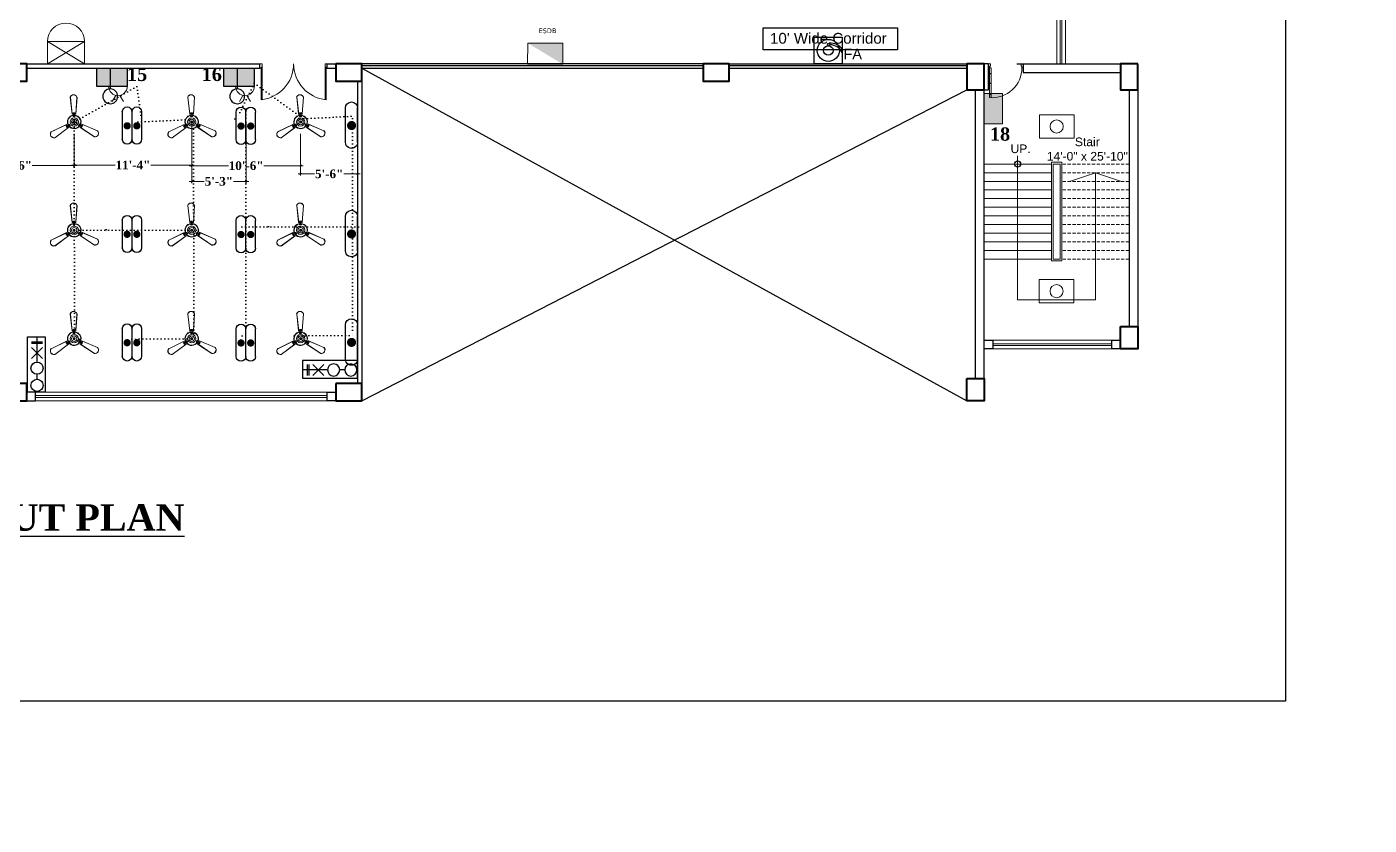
# Model space of a CAD drawing. Header units: inches. Extents: x -12 to 20935469, y -1604 to 24729220.
# Drawn here: x 20824782 to 20826335, y 24642678 to 24643602 of the extents above; entities that cross this region are included whole.
import ezdxf

# ---------------------------------------------------------------- set-up
doc = ezdxf.new("R2010")
doc.units = ezdxf.units.IN
doc.header["$LTSCALE"] = 0.03
doc.header["$MEASUREMENT"] = 0
doc.header["$PDMODE"] = 32
doc.header["$PDSIZE"] = 15
for name, pattern in [('ACAD_ISO02W100', [15, 12, -3]), ('DASHED2', [0.375, 0.25, -0.125]), ('DOT', [0.25, 0, -0.25])]:
    doc.linetypes.add(name, pattern=pattern)
for name, color, linetype, lineweight in [('0-elect.fixture-3 fan', 200, 'Continuous', 20), ('2', 7, 'Continuous', 9), ('CL BOX', 90, 'ACAD_ISO02W100', 0), ('column', 1, 'Continuous', 40), ('Dimiention', 75, 'Continuous', 18), ('Door', 7, 'Continuous', 18), ('DOUBLE LIGHT', 210, 'Continuous', 0), ('E-CF', 4, 'Continuous', 30), ('Gas', 21, 'Continuous', 5), ('line', 7, 'Continuous', 9), ('Main Wall', 7, 'Continuous', 30), ('RAIL', 23, 'Continuous', 13), ('STAIR', 46, 'Continuous', 15), ('TU TEXT', 251, 'Continuous', 13), ('wind.', 150, 'Continuous', 20)]:
    doc.layers.add(name, color=color, linetype=linetype, lineweight=lineweight)
for name, color, linetype in [('ac 3p', 112, 'Continuous'), ('DIM TEXT 2025', 7, 'Continuous'), ('fire alarm', 10, 'Continuous'), ('H', 154, 'Continuous'), ('QP TEX', 7, 'Continuous'), ('SB TEXT', 215, 'DOT'), ('TEXT', 7, 'Continuous'), ('w', 188, 'DOT')]:
    doc.layers.add(name, color=color, linetype=linetype)
doc.styles.add('2', font='swisscl.ttf')
doc.styles.add('RomanS', font='arial.ttf', dxfattribs={"height": 12})
doc.styles.get("Standard").update_dxf_attribs({"font": 'timesbd.ttf'})
doc.dimstyles.new('arch grid', dxfattribs={"dimtxt": 250, "dimasz": 100, "dimexe": 10, "dimexo": 10, "dimgap": 0.09, "dimtad": 0, "dimdec": 0, "dimzin": 0, "dimdsep": 46, "dimtxsty": 'Standard', "dimblk": 'DOT', "dimcen": 50, "dimdle": 50, "dimclrd": 256, "dimclre": 256, "dimadec": 0, "dimazin": 0, "dimtfac": 1, "dimtdec": 0, "dimtofl": 0, "dimtmove": 0, "dimatfit": 3, "dimldrblk": 'DOT', "dimfxl": 200, "dimfxlon": 1, "dimtolj": 1, "dimtzin": 0, "dimlwd": -1, "dimlwe": -1, "dimarcsym": 1})
doc.dimstyles.new('Standard 8', dxfattribs={"dimtxt": 7, "dimasz": 2, "dimexe": 2, "dimexo": 2, "dimgap": 2, "dimtad": 0, "dimdec": 0, "dimzin": 3, "dimdsep": 46, "dimlunit": 4, "dimtxsty": 'Standard', "dimblk": 'OBLIQUE', "dimcen": 3, "dimdle": 3, "dimclrd": 256, "dimclre": 256, "dimclrt": 256, "dimadec": 0, "dimazin": 0, "dimtfac": 1, "dimtdec": 0, "dimtix": 1, "dimtofl": 0, "dimtmove": 0, "dimatfit": 0, "dimldrblk": 'OBLIQUE', "dimfxl": 1, "dimtolj": 1, "dimtzin": 0, "dimlwd": -1, "dimlwe": -1, "dimarcsym": 0})

# ---------------------------------------------------------------- blocks, each defined once
blk = doc.blocks.new('Door_45')
at = {"layer": 'Door'}
for p, q in [((1.5, 5), (1.5, 44)), ((1.5, 40), (2.2, 40)), ((2.2, 40), (2.2, 39.5)), ((2.2, 39.5), (2.7, 39.5)), ((2.7, 39.5), (2.7, 40)), ((2.7, 40), (3.5, 40)), ((3.5, 44), (3.5, 5)), ((1.5, 25.8), (2.2, 25.8)), ((2.2, 25.8), (2.2, 25.3)), ((2.2, 25.3), (2.7, 25.3)), ((2.7, 25.8), (3.5, 25.8)), ((2.7, 25.3), (2.7, 25.8)), ((0, 0), (0, 5)), ((0, 5), (1.5, 5)), ((1.5, 12.6), (2.2, 12.6)), ((3.5, 5), (1.5, 5)), ((1.5, 5), (1.5, 3)), ((1.5, 3), (2.5, 3)), ((2.2, 12.6), (2.2, 13.1)), ((2.2, 13.1), (2.7, 13.1)), ((2.5, 3), (2.5, 0)), ((2.7, 13.1), (2.7, 12.6)), ((2.7, 12.6), (3.5, 12.6)), ((42.5, 3), (42.5, 0)), ((43.5, 3), (42.5, 3)), ((45, 5), (43.5, 5)), ((43.5, 5), (43.5, 3)), ((45, 0), (45, 5)), ((2.5, 0), (0, 0)), ((42.5, 0), (45, 0))]:
    blk.add_line(p, q, dxfattribs=at)
blk.add_arc((4.7, 5.3), 38.8, 359.6233, 94.6685, dxfattribs=at)
blk = doc.blocks.new('GGGFGFG')
at = {"layer": 'line', "color": 4, "ltscale": 50}
for p, q in [((7356688, 3293208), (7357003, 3293208)), ((7356688, 3292998), (7356688, 3293208)), ((7357003, 3293208), (7357003, 3292998)), ((7357003, 3292998), (7356688, 3292998))]:
    blk.add_line(p, q, dxfattribs=at)
blk.add_circle((7356846, 3293103), 59.6, dxfattribs=at)
blk = doc.blocks.new('JUJUJUKIII')
at = {"layer": 'H', "ltscale": 50, "true_color": 0x999999, "transparency": 33554556}
h = blk.add_hatch(color=253, dxfattribs=at)
h.dxf.hatch_style = 1
h.paths.add_polyline_path([(7363220, 3291034), (7363426, 3291034), (7363426, 3291377), (7363220, 3291377)])
at = {"layer": 'Dimiention', "color": 4, "ltscale": 50}
blk.add_lwpolyline([(7363220, 3291034), (7363426, 3291034), (7363426, 3291377), (7363220, 3291377)], close=True, dxfattribs=at)
blk = doc.blocks.new('E-CF')
at = {"layer": '0-elect.fixture-3 fan', "color": 230, "linetype": 'ByBlock', "lineweight": 13, "ltscale": 5}
for p, q in [((-1.4, 6.5), (-2.4, 20.9)), ((-1.4, 6.5), (-2.3, 20.9)), ((3.2, 20.7), (1.6, 6.5)), ((3.3, 20.7), (1.7, 6.5)), ((-19.6, -7.5), (-6.5, -1.7)), ((-19.6, -7.5), (-6.4, -1.8)), ((-5, -4.4), (-16.9, -12.4)), ((-4.9, -4.5), (-16.9, -12.5)), ((16.3, -13.3), (4.7, -4.7)), ((16.3, -13.2), (4.8, -4.7)), ((6.3, -2.1), (19.2, -8.4)), ((6.4, -2), (19.3, -8.4))]:
    blk.add_line(p, q, dxfattribs=at)
at = {"layer": '0-elect.fixture-3 fan', "color": 232, "linetype": 'ByBlock', "lineweight": 13, "ltscale": 5}
for p, q in [((-0.4, 5.4), (-0.7, 4.8)), ((-0.3, 6.7), (-0.6, 7.3)), ((-0.4, 5), (-0.2, 4.7)), ((-0.3, 7.5), (-0.2, 7.2)), ((0, 6.9), (0.2, 7)), ((0, 5.2), (0.3, 5.3)), ((0.4, 4.9), (0.6, 4.7)), ((0.5, 7.4), (0.6, 7.2)), ((0.6, 6.7), (1, 7.2)), ((0.6, 5.4), (0.9, 4.8)), ((-6.1, -2.8), (-6.8, -2.8)), ((-6.7, -3.3), (-6.5, -3)), ((-6.3, -4), (-6.2, -3.7)), ((-5.9, -3.4), (-6.2, -3.3)), ((-5.6, -3.6), (-6, -4.2)), ((-5, -2.2), (-4.6, -1.6)), ((-4.5, -2.6), (-4.8, -2.4)), ((-4.5, -2.1), (-4.3, -1.8)), ((-4.5, -3), (-3.8, -3)), ((-4.1, -2.8), (-4, -2.5)), ((4, -2.8), (3.7, -2.8)), ((4.4, -3.2), (3.7, -3.1)), ((4.5, -2.2), (4.2, -2.2)), ((4.9, -2.4), (4.5, -1.8)), ((4.5, -2.6), (4.5, -2.9)), ((5.4, -3.9), (5.8, -4.4)), ((5.9, -3.1), (6.6, -3.1)), ((5.9, -3.4), (5.9, -3.7)), ((6.2, -4.1), (5.9, -4.1)), ((6.6, -3.5), (6.3, -3.5))]:
    blk.add_line(p, q, dxfattribs=at)
at = {"layer": '0-elect.fixture-3 fan', "color": 5, "lineweight": 13}
blk.add_line((0, 0), (0, 0), dxfattribs=at)
at = {"layer": '0-elect.fixture-3 fan', "color": 230, "linetype": 'ByBlock', "lineweight": 13, "ltscale": 5, "extrusion": (0, 0, -1)}
for centre, major_axis, start_param, end_param in [((0.5, 19.9), (-2.12, 2.12), 5.823867, 8.359631), ((0.5, 19.9), (-2.05, 2.05), 5.830329, 8.353169), ((0, 0), (-4.05, 4.05), 5.068563, 7.021343), ((0, 0), (-3.85, 3.85), 5.085186, 7.003917), ((0, 0), (4.72, 4.72), -1.003222, -0.833722), ((0, 0), (-4.05, 4.05), 0.879773, 2.832553), ((0, 0), (4.72, 4.72), -0.690743, -0.521244), ((0, 0), (-3.85, 3.85), 0.896396, 2.815126), ((-17.5, -9.5), (-2.12, 2.12), 3.729471, 6.265236), ((-17.5, -9.5), (-2.05, 2.05), 3.735934, 6.258773), ((0, 0), (-4.72, 4.72), 5.068843, 5.238343), ((0, 0), (4.72, 4.72), 3.185569, 3.355068), ((0, 0), (4.05, 4.05), 1.403372, 3.356151), ((0, 0), (-3.85, 3.85), 2.990791, 4.909522), ((0, 0), (4.72, 4.72), 1.403652, 1.573151), ((0, 0), (-4.72, 4.72), 2.66197, 2.831469), ((17, -10.3), (2.05, 2.05), 0.070743, 2.593582), ((17, -10.3), (-2.12, 2.12), 1.635076, 4.170841)]:
    blk.add_ellipse(centre, major_axis=major_axis, ratio=1, start_param=start_param, end_param=end_param, dxfattribs=at)
at = {"layer": '0-elect.fixture-3 fan', "linetype": 'ByBlock', "lineweight": 13, "ltscale": 5, "extrusion": (0, 0, -1)}
blk.add_ellipse((0, 0), major_axis=(-2.47, 2.47), ratio=1, start_param=5.497787, end_param=11.780972, dxfattribs=at)
at = {"layer": '0-elect.fixture-3 fan', "color": 200, "linetype": 'ByBlock', "lineweight": 13, "ltscale": 5, "extrusion": (0, 0, -1)}
blk.add_ellipse((0, 0), major_axis=(-1.61, 1.61), ratio=1, start_param=5.497787, end_param=11.780972, dxfattribs=at)
at = {"layer": '0-elect.fixture-3 fan', "color": 190, "linetype": 'ByBlock', "lineweight": 13, "ltscale": 5, "extrusion": (0, 0, -1)}
for major_axis, start_param, end_param in [((0.666, 0.666), 3.926991, 10.210176), ((-0.461, 0.461), 5.497787, 11.780972)]:
    blk.add_ellipse((0, 0), major_axis=major_axis, ratio=1, start_param=start_param, end_param=end_param, dxfattribs=at)
at = {"layer": '0-elect.fixture-3 fan', "color": 232, "linetype": 'ByBlock', "lineweight": 13, "ltscale": 5, "extrusion": (0, 0, -1)}
for centre, major_axis, start_param, end_param in [((-0.4, 7.4), (-0.169, 0.169), 5.038692, 7.013305), ((-0.4, 4.7), (0.169, 0.169), 2.26283, 4.381754), ((0, 0), (5.4, 5.4), -0.840677, -0.683789), ((-0.2, 7.3), (0.101, 0.101), 3.926991, 10.210176), ((-2.2, 6.1), (-1.37, 1.37), 2.052913, 2.705807), ((-0.3, 4.8), (0.101, 0.101), 3.926991, 10.210176), ((0, 0), (3.17, 3.17), -0.878763, -0.645703), ((0.1, 6.9), (0.101, 0.101), 3.926991, 10.210176), ((0.2, 5.3), (0.101, 0.101), 3.926991, 10.210176), ((0.5, 4.8), (0.101, 0.101), 3.926991, 10.210176), ((0.6, 7.3), (0.101, 0.101), 3.926991, 10.210176), ((2.6, 6), (1.46, 1.46), 3.643048, 4.257264), ((0.7, 4.7), (0.169, 0.169), 0.376965, 2.49589), ((0.7, 7.4), (-0.169, 0.169), 0.887007, 2.86162), ((-6.8, -3), (0.169, 0.169), 3.505001, 5.479614), ((0, 0), (-5.4, 5.4), 4.91891, 5.075797), ((-6.6, -3.2), (0.101, 0.101), 3.926991, 10.210176), ((-6.2, -3.8), (0.101, 0.101), 3.926991, 10.210176), ((-6.2, -4), (0.169, 0.169), 1.373501, 3.348114), ((-6.1, -3.4), (0.101, 0.101), 3.926991, 10.210176), ((-6.5, -0.8), (1.46, 1.46), 1.548653, 2.162869), ((-4.2, -4.9), (-1.37, 1.37), 6.241703, 6.894597), ((-4.6, -2.5), (-0.101, 0.101), 5.497787, 11.780972), ((-4.4, -1.8), (-0.169, 0.169), 6.136552, 8.255476), ((-4.4, -2), (-0.101, 0.101), 5.497787, 11.780972), ((0, 0), (-3.17, 3.17), 4.880824, 5.113884), ((-4.1, -2.7), (0.101, 0.101), 3.926991, 10.210176), ((-3.9, -2.7), (0.169, 0.169), 0.168435, 2.287359), ((0, 0), (-3.17, 3.17), 2.786429, 3.019489), ((3.7, -2.9), (0.169, 0.169), 2.471361, 4.590285), ((3.9, -2.8), (0.101, 0.101), 3.926991, 10.210176), ((4.3, -2), (-0.169, 0.169), 5.928021, 8.046946), ((4.3, -2.2), (0.101, 0.101), 3.926991, 10.210176), ((4.5, -2.8), (0.101, 0.101), 3.926991, 10.210176), ((3.9, -5.2), (-1.46, 1.46), 1.025054, 1.63927), ((6.4, -1.2), (1.37, 1.37), 2.576511, 3.229406), ((5.9, -3.6), (-0.101, 0.101), 5.497787, 11.780972), ((6, -4.3), (-0.169, 0.169), 2.981402, 4.956015), ((6, -4.1), (0.101, 0.101), 3.926991, 10.210176), ((0, 0), (-5.4, 5.4), 2.824515, 2.981402), ((6.5, -3.5), (-0.101, 0.101), 5.497787, 11.780972), ((6.6, -3.3), (-0.169, 0.169), 0.849902, 2.824515)]:
    blk.add_ellipse(centre, major_axis=major_axis, ratio=1, start_param=start_param, end_param=end_param, dxfattribs=at)
blk = doc.blocks.new('FDDF')
at = {"layer": 'line', "color": 6, "linetype": 'Continuous', "lineweight": 25, "ltscale": 50}
for p, q in [((7351583, 3307777), (7351583, 3307352)), ((7351732, 3307777), (7351732, 3307352))]:
    blk.add_line(p, q, dxfattribs=at)
at = {"layer": 'line', "color": 6, "linetype": 'Continuous', "lineweight": 40, "ltscale": 50, "const_width": 56.1}
blk.add_lwpolyline([(7351657, 3307597, 1), (7351657, 3307541, 1)], format="xyb", close=True, dxfattribs=at)
at = {"layer": 'line', "color": 6, "linetype": 'Continuous', "lineweight": 25, "ltscale": 50}
for centre, start, end in [((7351657, 3307777), 0, 180), ((7351657, 3307352), 180, 0)]:
    blk.add_arc(centre, 74.8, start, end, dxfattribs=at)
blk = doc.blocks.new('GGGGTG')
at = {"layer": 'line', "color": 5, "lineweight": -3, "xscale": -0.05365266185709679, "yscale": 0.05365266185709679, "zscale": 0.05365266185709679, "rotation": 270}
for p in [(11622999.1, 1222003.2), (11622999.1, 1221995.2)]:
    blk.add_blockref('FDDF', p, dxfattribs=at)
blk = doc.blocks.new('_Oblique')
at = {"color": 0, "linetype": 'ByBlock', "lineweight": -2}
blk.add_line((-0.5, -0.5), (0.5, 0.5), dxfattribs=at)
blk = doc.blocks.new('*D248')
at = {"layer": 'Defpoints', "color": 0, "transparency": 16777216}
for p in [(20824698.4, 24643478.1), (20824836.5, 24643478), (20824836.5, 24643441.4)]:
    blk.add_point(p, dxfattribs=at)
at = {"layer": 'DIM TEXT 2025', "lineweight": 0, "transparency": 16777216}
for p, q in [((20824698.4, 24643478.1), (20824698.4, 24643439.4)), ((20824836.5, 24643478), (20824836.5, 24643439.4)), ((20824695.4, 24643441.4), (20824746.9, 24643441.4)), ((20824839.5, 24643441.4), (20824788, 24643441.4))]:
    blk.add_line(p, q, dxfattribs=at)
at = {"layer": 'DIM TEXT 2025', "lineweight": 0, "transparency": 16777216, "xscale": 2, "yscale": 2, "zscale": 2, "rotation": 180}
blk.add_blockref('_Oblique', (20824698.4, 24643441.4), dxfattribs=at)
at = {"layer": 'DIM TEXT 2025', "lineweight": 0, "transparency": 16777216, "xscale": 2, "yscale": 2, "zscale": 2}
blk.add_blockref('_Oblique', (20824836.5, 24643441.4), dxfattribs=at)
at = {"layer": 'DIM TEXT 2025', "lineweight": 0, "transparency": 16777216, "insert": (20824767.5, 24643441.4), "char_height": 10, "attachment_point": 5}
blk.add_mtext('\\A1;11\'-6"', dxfattribs=at)
blk = doc.blocks.new('*D51')
at = {"layer": 'Defpoints', "color": 0, "transparency": 16777216}
for p in [(20824836.5, 24643478), (20824972.5, 24643478.1), (20824972.5, 24643441.8)]:
    blk.add_point(p, dxfattribs=at)
at = {"layer": 'DIM TEXT 2025', "lineweight": 0, "transparency": 16777216}
for p, q in [((20824836.5, 24643478), (20824836.5, 24643439.8)), ((20824972.5, 24643478.1), (20824972.5, 24643439.8)), ((20824833.5, 24643441.8), (20824883.9, 24643441.8)), ((20824975.5, 24643441.8), (20824925.1, 24643441.8))]:
    blk.add_line(p, q, dxfattribs=at)
at = {"layer": 'DIM TEXT 2025', "lineweight": 0, "transparency": 16777216, "xscale": 2, "yscale": 2, "zscale": 2, "rotation": 180}
blk.add_blockref('_Oblique', (20824836.5, 24643441.8), dxfattribs=at)
at = {"layer": 'DIM TEXT 2025', "lineweight": 0, "transparency": 16777216, "xscale": 2, "yscale": 2, "zscale": 2}
blk.add_blockref('_Oblique', (20824972.5, 24643441.8), dxfattribs=at)
at = {"layer": 'DIM TEXT 2025', "lineweight": 0, "transparency": 16777216, "insert": (20824904.5, 24643441.8), "char_height": 10, "attachment_point": 5}
blk.add_mtext('\\A1;11\'-4"', dxfattribs=at)
blk = doc.blocks.new('*D249')
at = {"layer": 'Defpoints', "color": 0, "transparency": 16777216}
for p in [(20824972.5, 24643478.1), (20825098.5, 24643478), (20825098.5, 24643441)]:
    blk.add_point(p, dxfattribs=at)
at = {"layer": 'DIM TEXT 2025', "lineweight": 0, "transparency": 16777216}
for p, q in [((20824972.5, 24643478.1), (20824972.5, 24643439)), ((20825098.5, 24643478), (20825098.5, 24643439)), ((20824969.5, 24643441), (20825014.9, 24643441)), ((20825101.5, 24643441), (20825056.1, 24643441))]:
    blk.add_line(p, q, dxfattribs=at)
at = {"layer": 'DIM TEXT 2025', "lineweight": 0, "transparency": 16777216, "xscale": 2, "yscale": 2, "zscale": 2, "rotation": 180}
blk.add_blockref('_Oblique', (20824972.5, 24643441), dxfattribs=at)
at = {"layer": 'DIM TEXT 2025', "lineweight": 0, "transparency": 16777216, "xscale": 2, "yscale": 2, "zscale": 2}
blk.add_blockref('_Oblique', (20825098.5, 24643441), dxfattribs=at)
at = {"layer": 'DIM TEXT 2025', "lineweight": 0, "transparency": 16777216, "insert": (20825035.5, 24643441), "char_height": 10, "attachment_point": 5}
blk.add_mtext('\\A1;10\'-6"', dxfattribs=at)
blk = doc.blocks.new('*D250')
at = {"layer": 'Defpoints', "color": 0, "transparency": 16777216}
for p in [(20825098.5, 24643478), (20825164.5, 24643478), (20825164.5, 24643431.5)]:
    blk.add_point(p, dxfattribs=at)
at = {"layer": 'DIM TEXT 2025', "lineweight": 0, "transparency": 16777216}
for p, q in [((20825098.5, 24643478), (20825098.5, 24643429.5)), ((20825164.5, 24643478), (20825164.5, 24643429.5)), ((20825095.5, 24643431.5), (20825114.4, 24643431.5)), ((20825167.5, 24643431.5), (20825148.6, 24643431.5))]:
    blk.add_line(p, q, dxfattribs=at)
at = {"layer": 'DIM TEXT 2025', "lineweight": 0, "transparency": 16777216, "xscale": 2, "yscale": 2, "zscale": 2, "rotation": 180}
blk.add_blockref('_Oblique', (20825098.5, 24643431.5), dxfattribs=at)
at = {"layer": 'DIM TEXT 2025', "lineweight": 0, "transparency": 16777216, "xscale": 2, "yscale": 2, "zscale": 2}
blk.add_blockref('_Oblique', (20825164.5, 24643431.5), dxfattribs=at)
at = {"layer": 'DIM TEXT 2025', "lineweight": 0, "transparency": 16777216, "insert": (20825131.5, 24643431.5), "char_height": 10, "attachment_point": 5}
blk.add_mtext('\\A1;5\'-6"', dxfattribs=at)
blk = doc.blocks.new('*D251')
at = {"layer": 'Defpoints', "color": 0, "transparency": 16777216}
for p in [(20824972.5, 24643491.6), (20825035.4, 24643491.6), (20825035.4, 24643422.8)]:
    blk.add_point(p, dxfattribs=at)
at = {"layer": 'DIM TEXT 2025', "lineweight": 0, "transparency": 16777216}
for p, q in [((20824972.5, 24643491.6), (20824972.5, 24643420.8)), ((20825035.4, 24643491.6), (20825035.4, 24643420.8)), ((20824969.5, 24643422.8), (20824986.8, 24643422.8)), ((20825038.4, 24643422.8), (20825021, 24643422.8))]:
    blk.add_line(p, q, dxfattribs=at)
at = {"layer": 'DIM TEXT 2025', "lineweight": 0, "transparency": 16777216, "xscale": 2, "yscale": 2, "zscale": 2, "rotation": 180}
blk.add_blockref('_Oblique', (20824972.5, 24643422.8), dxfattribs=at)
at = {"layer": 'DIM TEXT 2025', "lineweight": 0, "transparency": 16777216, "xscale": 2, "yscale": 2, "zscale": 2}
blk.add_blockref('_Oblique', (20825035.4, 24643422.8), dxfattribs=at)
at = {"layer": 'DIM TEXT 2025', "lineweight": 0, "transparency": 16777216, "insert": (20825003.9, 24643422.8), "char_height": 10, "attachment_point": 5}
blk.add_mtext('\\A1;5\'-3"', dxfattribs=at)
blk = doc.blocks.new('bulb')
at = {"layer": 'line', "color": 4, "lineweight": 25, "ltscale": 50}
for p, q in [((20823168.7, 24658803.9), (20823168.7, 24658777.6)), ((20823168.7, 24658790.8), (20823209.9, 24658790.8))]:
    blk.add_line(p, q, dxfattribs=at)
blk.add_circle((20823224.6, 24658790.8), 14.7, dxfattribs=at)
blk = doc.blocks.new('fgftrfteter')
at = {"layer": 'Dimiention', "color": 4, "ltscale": 50}
for p, q in [((4580895, 2288123), (4580808, 2288269)), ((4580989, 2288123), (4581076, 2288269)), ((4580720, 2287906), (4581164, 2287906))]:
    blk.add_line(p, q, dxfattribs=at)
blk.add_arc((4580942, 2287906), 222, 0, 180, dxfattribs=at)
blk = doc.blocks.new('2PIN')
at = {"layer": 'H', "true_color": 0x000000, "transparency": 33554567}
h = blk.add_hatch(color=18, dxfattribs=at)
h.dxf.hatch_style = 1
h.paths.add_polyline_path([(20823027, 24658981.2), (20822972.3, 24658981.2), (20822972.3, 24658948.3), (20823027, 24658948.3)])
blk.add_lwpolyline([(20822972.3, 24658981.2), (20823027, 24658981.2), (20823027, 24658948.3), (20822972.3, 24658948.3)], close=True)
at = {"layer": '2', "color": 6, "lineweight": 25, "transparency": 33554648, "xscale": 0.07559514081214198, "yscale": 0.07559514081214198, "zscale": 0.07559514081214198}
blk.add_blockref('fgftrfteter', (20476692.1, 24486026.6), dxfattribs=at)
blk = doc.blocks.new('JIJUUU')
at = {"layer": 'Dimiention', "color": 4, "ltscale": 50}
for p, q in [((7358869, 3293274), (7359075, 3293617)), ((7358869, 3293617), (7359075, 3293274))]:
    blk.add_line(p, q, dxfattribs=at)
blk.add_lwpolyline([(7359075, 3293617), (7358869, 3293617), (7358869, 3293274), (7359075, 3293274)], close=True, dxfattribs=at)
blk.add_arc((7359075, 3293446), 171, 270, 90, dxfattribs=at)
blk = doc.blocks.new('ac 3p')
at = {"layer": 'ac 3p', "ltscale": 50}
for p, q in [((20827039.3, 24655121.9), (20827045, 24655121.9)), ((20827059.1, 24655121.9), (20827088.3, 24655121.9)), ((20827076, 24655115.6), (20827063.3, 24655128.2)), ((20827063.3, 24655115.6), (20827076, 24655128.2)), ((20827080.5, 24655115.6), (20827080.5, 24655128.2)), ((20827082.3, 24655115.6), (20827082.3, 24655128.2))]:
    blk.add_line(p, q, dxfattribs=at)
at = {"layer": 'ac 3p'}
blk.add_lwpolyline([(20827024.3, 24655132.8), (20827088.2, 24655132.8), (20827088.2, 24655112.3), (20827024.3, 24655112.3)], close=True, dxfattribs=at)
at = {"layer": 'ac 3p', "ltscale": 50}
for centre in [(20827032.2, 24655121.9), (20827052.1, 24655121.9)]:
    blk.add_circle(centre, 7.06, dxfattribs=at)
blk = doc.blocks.new('fire alrm')
at = {"layer": 'fire alarm'}
blk.add_lwpolyline([(20824372.4, 24663295), (20824404.8, 24663295), (20824404.8, 24663264), (20824372.4, 24663264)], close=True, dxfattribs=at)
at = {"layer": 'fire alarm', "ltscale": 50}
for radius in [12.8, 5.49]:
    blk.add_circle((20824388.6, 24663279.5), radius, dxfattribs=at)
at = {"layer": 'fire alarm'}
blk.add_circle((20824389.1, 24663286.5), 1.46, dxfattribs=at)
for centre, radius, start, end in [((20824390.4, 24663269.6), 18.3, 38.0837, 92.1028), ((20824390.4, 24663269.9), 16.1, 26.6159, 89.7)]:
    blk.add_arc(centre, radius, start, end, dxfattribs=at)
at = {"insert": (20824406.1, 24663281.4), "char_height": 12, "attachment_point": 1, "style": 'RomanS'}
blk.add_mtext_dynamic_manual_height_columns('FA', width=21.67, gutter_width=60, heights=[0], dxfattribs=at)
blk = doc.blocks.new('*D363')
at = {"ltscale": 50, "transparency": 16777216}
for p, q in [((3479.2, 24649574.1), (3479.2, 24649400.8)), ((3479.4, 24649524.1), (3469.2, 24649524.1)), ((3479.4, 24649400.8), (3469.2, 24649400.8)), ((3479.2, 24649400.8), (3479.2, 8350.7))]:
    blk.add_line(p, q, dxfattribs=at)
at = {"layer": 'Defpoints', "color": 0, "ltscale": 50, "transparency": 16777216}
for p in [(20846678.2, 24649524.1), (3479.2, 24649400.8), (20846678.2, 24649400.8)]:
    blk.add_point(p, dxfattribs=at)
at = {"ltscale": 50, "transparency": 16777216, "xscale": 100, "yscale": 100, "zscale": 100}
for p, rotation in [((3479.2, 24649524.1), 90), ((3479.2, 24649400.8), 270)]:
    blk.add_blockref('_Oblique', p, dxfattribs=dict(at, rotation=rotation))
at = {"color": 0, "ltscale": 50, "transparency": 16777216, "insert": (3479.2, 3397.6), "char_height": 250, "attachment_point": 5, "rotation": 90}
blk.add_mtext('\\A1;{\\H8.57143x;300mm}', dxfattribs=at)
blk = doc.blocks.new('_Dot')
at = {"color": 0, "linetype": 'ByBlock', "lineweight": -2}
blk.add_line((-0.5, 0), (-1, 0), dxfattribs=at)
at = {"color": 0, "linetype": 'ByBlock', "const_width": 0.5}
blk.add_lwpolyline([(-0.25, 0, 1), (0.25, 0, 1)], format="xyb", close=True, dxfattribs=at)
blk = doc.blocks.new('U7TYT')
at = {"layer": 'Dimiention', "ltscale": 50, "transparency": 33554590}
h = blk.add_hatch(color=253, dxfattribs=at)
h.dxf.hatch_style = 1
h.paths.add_polyline_path([(7347319, 3290480), (7346977, 3290274), (7347319, 3290274)])
at = {"layer": 'Dimiention', "color": 4, "ltscale": 50}
blk.add_lwpolyline([(7347319, 3290274), (7347319, 3290480), (7346977, 3290480), (7346977, 3290274)], close=True, dxfattribs=at)

msp = doc.modelspace()

# ---------------------------------------------------------------- linework, layer by layer
for p, q in [((20825564.4, 24643558.9), (20825169.4, 24643558.9)), ((20825169.4, 24643556.9), (20825564.4, 24643556.9)), ((20825169.4, 24643553.9), (20825564.4, 24643553.9)), ((20825169.4, 24643553.9), (20825869.4, 24643168.9)), ((20825594.4, 24643558.9), (20825869.4, 24643558.9)), ((20825594.4, 24643556.9), (20825869.4, 24643556.9)), ((20825594.4, 24643553.9), (20825869.4, 24643553.9)), ((20825927.1, 24643558.9), (20826029.3, 24643558.9)), ((20825169.4, 24643168.9), (20825869.4, 24643528.9)), ((20824791.7, 24643168.9), (20824791.7, 24643168.9))]:
    msp.add_line(p, q)
msp.add_lwpolyline([(20825789, 24643575.1), (20825633.8, 24643575.1), (20825633.8, 24643600.4), (20825789, 24643600.4)], close=True)
msp.add_circle((20825928.2, 24643442.9), 3.61)
at = {"layer": 'column', "lineweight": 40, "ltscale": 20}
for points in [[(20824751.7, 24643558.9), (20824751.7, 24643538.9), (20824781.7, 24643538.9), (20824781.7, 24643558.9)], [(20825139.4, 24643558.9), (20825139.4, 24643538.9), (20825169.4, 24643538.9), (20825169.4, 24643558.9)], [(20825564.4, 24643558.9), (20825564.4, 24643538.9), (20825594.4, 24643538.9), (20825594.4, 24643558.9)], [(20825889.4, 24643558.9), (20825869.4, 24643558.9), (20825869.4, 24643528.9), (20825889.4, 24643528.9)], [(20826067.3, 24643558.9), (20826047.3, 24643558.9), (20826047.3, 24643528.9), (20826067.3, 24643528.9)], [(20826047.3, 24643254.9), (20826067.3, 24643254.9), (20826067.3, 24643228.9), (20826047.3, 24643228.9)], [(20824751.7, 24643188.9), (20824751.7, 24643168.9), (20824781.7, 24643168.9), (20824781.7, 24643188.9)], [(20825139.4, 24643188.9), (20825139.4, 24643168.9), (20825169.4, 24643168.9), (20825169.4, 24643188.9)], [(20825869.4, 24643194.9), (20825889.4, 24643194.9), (20825889.4, 24643168.9), (20825869.4, 24643168.9)]]:
    msp.add_lwpolyline(points, close=True, dxfattribs=at)
at = {"layer": 'Defpoints'}
msp.add_lwpolyline([(20823799.2, 24644279.7), (20826238.1, 24644279.7), (20826238.1, 24642821.1), (20823799.2, 24642821.1)], close=True, dxfattribs=at)
at = {"layer": 'Door'}
for p, q in [((20825054, 24643558.9), (20825051.4, 24643558.9)), ((20825052.7, 24643553.9), (20825051.4, 24643553.9)), ((20825052.7, 24643555.2), (20825052.7, 24643517.3)), ((20825054, 24643555.2), (20825052.7, 24643555.2)), ((20825054, 24643558.9), (20825054, 24643517.3)), ((20825126.8, 24643558.9), (20825126.8, 24643517.3)), ((20825126.8, 24643558.9), (20825129.4, 24643558.9)), ((20825126.8, 24643555.2), (20825128.1, 24643555.2)), ((20825128.1, 24643555.2), (20825128.1, 24643517.3)), ((20825128.1, 24643553.9), (20825129.4, 24643553.9))]:
    msp.add_line(p, q, dxfattribs=at)
for centre, start, end in [((20825048.1, 24643559.3), 276.2217, 359.4094), ((20825132.6, 24643559.3), 180.5906, 263.7783)]:
    msp.add_arc(centre, 42.3, start, end, dxfattribs=at)
at = {"layer": 'Gas', "color": 0, "lineweight": 5}
for points in [[(20825967.2, 24643444.9), (20825979.2, 24643444.9), (20825979.2, 24643330.9), (20825967.2, 24643330.9)], [(20825969.2, 24643442.9), (20825977.2, 24643442.9), (20825977.2, 24643332.9), (20825969.2, 24643332.9)]]:
    msp.add_lwpolyline(points, close=True, dxfattribs=at)
at = {"layer": 'Main Wall', "lineweight": 30}
for p, q in [((20824781.7, 24643558.9), (20825051.4, 24643558.9)), ((20824781.9, 24643553.9), (20825051.4, 24643553.9)), ((20825051.4, 24643553.9), (20825051.4, 24643558.9)), ((20825129.4, 24643558.9), (20825139.4, 24643558.9)), ((20825129.4, 24643553.9), (20825129.4, 24643558.9)), ((20825129.4, 24643553.9), (20825139.4, 24643553.9)), ((20825894.4, 24643558.9), (20825889.4, 24643558.9)), ((20825894.4, 24643528.9), (20825894.4, 24643558.9)), ((20825934.4, 24643558.9), (20826047.3, 24643558.9)), ((20825934.4, 24643558.9), (20825934.4, 24643548.9)), ((20825934.4, 24643548.9), (20826047.3, 24643548.9)), ((20825164.5, 24643538.9), (20825164.5, 24643188.9)), ((20825169.4, 24643538.9), (20825169.4, 24643188.9)), ((20825879.4, 24643194.9), (20825879.4, 24643528.9)), ((20825889.4, 24643194.9), (20825889.4, 24643528.9)), ((20825889.4, 24643528.9), (20825894.4, 24643528.9)), ((20826057.3, 24643528.9), (20826057.3, 24643254.9)), ((20826067.3, 24643528.9), (20826067.3, 24643254.9)), ((20825899.4, 24643239), (20825899.4, 24643229))]:
    msp.add_line(p, q, dxfattribs=at)
for points in [[(20825899.4, 24643229), (20825889.4, 24643229), (20825889.4, 24643239), (20825899.4, 24643239)], [(20826047.3, 24643229), (20826037.3, 24643229), (20826037.3, 24643239), (20826047.3, 24643239)], [(20824781.7, 24643168.9), (20824791.7, 24643168.9), (20824791.7, 24643178.9), (20824781.7, 24643178.9)], [(20825139.4, 24643168.9), (20825129.4, 24643168.9), (20825129.4, 24643178.9), (20825139.4, 24643178.9)]]:
    msp.add_lwpolyline(points, dxfattribs=at)
at = {"layer": 'RAIL', "lineweight": 9}
for p, q in [((20825928.2, 24643452.6), (20825928.2, 24643285.9)), ((20825889.2, 24643422.9), (20825967.2, 24643422.9)), ((20825988.2, 24643422.9), (20826018.2, 24643432.9)), ((20826018.2, 24643285.9), (20826018.2, 24643432.9)), ((20826018.2, 24643432.9), (20826048.2, 24643422.9)), ((20825928.2, 24643285.9), (20826018.2, 24643285.9))]:
    msp.add_line(p, q, dxfattribs=at)
at = {"layer": 'STAIR', "color": 32, "lineweight": 5}
for p, q in [((20825967.2, 24643442.9), (20825889.2, 24643442.9)), ((20825967.2, 24643432.9), (20825889.2, 24643432.9)), ((20825949.2, 24643422.9), (20825889.2, 24643422.9)), ((20825967.2, 24643412.9), (20825889.2, 24643412.9)), ((20825967.2, 24643402.9), (20825889.2, 24643402.9)), ((20825967.2, 24643392.9), (20825889.2, 24643392.9)), ((20825967.2, 24643382.9), (20825889.2, 24643382.9)), ((20825967.2, 24643372.9), (20825889.2, 24643372.9)), ((20825967.2, 24643362.9), (20825889.2, 24643362.9)), ((20825967.2, 24643352.9), (20825889.2, 24643352.9)), ((20825967.2, 24643342.9), (20825889.2, 24643342.9)), ((20825967.2, 24643332.9), (20825889.2, 24643332.9))]:
    msp.add_line(p, q, dxfattribs=at)
at = {"layer": 'STAIR', "color": 32, "linetype": 'DASHED2', "lineweight": 5, "ltscale": 500}
for p, q in [((20826057.2, 24643442.9), (20825979.2, 24643442.9)), ((20826057.2, 24643432.9), (20825979.2, 24643432.9)), ((20826057.2, 24643422.9), (20825979.2, 24643422.9)), ((20826057.2, 24643412.9), (20825979.2, 24643412.9)), ((20826057.2, 24643402.9), (20825979.2, 24643402.9)), ((20826057.2, 24643392.9), (20825979.2, 24643392.9)), ((20826057.2, 24643382.9), (20825979.2, 24643382.9)), ((20826057.2, 24643372.9), (20825979.2, 24643372.9)), ((20826057.2, 24643362.9), (20825979.2, 24643362.9)), ((20826057.2, 24643352.9), (20825979.2, 24643352.9)), ((20826057.2, 24643342.9), (20825979.2, 24643342.9)), ((20826057.2, 24643332.9), (20825979.2, 24643332.9))]:
    msp.add_line(p, q, dxfattribs=at)
at = {"layer": 'w', "linetype": 'DOT', "lineweight": 30, "ltscale": 550, "transparency": 33554661}
for p, q in [((20824909.1, 24643532.8), (20824836.6, 24643491.6)), ((20824909.1, 24643532.8), (20824914.6, 24643491.8)), ((20825044.9, 24643536.5), (20825024.6, 24643495.4)), ((20825044.9, 24643536.5), (20825097.9, 24643498.1)), ((20824836.6, 24643498.3), (20824836.7, 24643247.2)), ((20825035, 24643504.5), (20825035.1, 24643253.4)), ((20825098, 24643495.3), (20825162.9, 24643498.5)), ((20824834.3, 24643491.5), (20824842.8, 24643491.5)), ((20824910.1, 24643491.6), (20824974.9, 24643494.8)), ((20824974.7, 24643491.9), (20824974.8, 24643240.7)), ((20825022.3, 24643495.2), (20825030.7, 24643495.2)), ((20825158.5, 24643495.8), (20825158.6, 24643244.7)), ((20824842.5, 24643366.5), (20824984.6, 24643366.5)), ((20824873.4, 24643367), (20824880.2, 24643367)), ((20824892.9, 24643366.5), (20824899.9, 24643366.5)), ((20825030.4, 24643370.3), (20825172.6, 24643370.3)), ((20825061.4, 24643370.8), (20825068.1, 24643370.8)), ((20824842.7, 24643240.4), (20824850.6, 24643240.4)), ((20824903.3, 24643240.4), (20824974.7, 24643240.8)), ((20825030.7, 24643244.2), (20825038.6, 24643244.2)), ((20825091.2, 24643244.2), (20825162.7, 24643244.6))]:
    msp.add_line(p, q, dxfattribs=at)
at = {"layer": 'wind.'}
for p, q in [((20825973.4, 24643558.9), (20825973.4, 24643679.1)), ((20825977.4, 24643558.9), (20825977.4, 24643679.1)), ((20825979.4, 24643558.9), (20825979.4, 24643679.1)), ((20825983.4, 24643558.9), (20825983.4, 24643679.1))]:
    msp.add_line(p, q, dxfattribs=at)
at = {"layer": 'wind.', "lineweight": 5}
for p, q in [((20826037.3, 24643239), (20825899.4, 24643239)), ((20826037.3, 24643235), (20825899.4, 24643235)), ((20826037.3, 24643233), (20825899.4, 24643233)), ((20826037.3, 24643229), (20825899.4, 24643229)), ((20825129.4, 24643178.9), (20824791.7, 24643178.9)), ((20825129.4, 24643174.9), (20824791.7, 24643174.9)), ((20825129.4, 24643172.9), (20824791.7, 24643172.9)), ((20825129.4, 24643168.9), (20824791.7, 24643168.9))]:
    msp.add_line(p, q, dxfattribs=at)

# ---------------------------------------------------------------- block references
for name, p, xscale, yscale, zscale, rotation in [('2PIN', (34213948.6, 40498040.9), 0.6429687876420657, 0.6429687876420657, 0.6429687876420657, 179.9980866176271), ('bulb', (35220468.7, 36799117.7), -0.5837749611745885, 0.5837749611745885, 0.5837749611745884, 89.9980867973189), ('2PIN', (34214095.6, 40498040.9), 0.6429687876420657, 0.6429687876420657, 0.6429687876420657, 179.9980866176271), ('bulb', (35220615.7, 36799117.7), -0.5837749611745885, 0.5837749611745885, 0.5837749611745884, 89.9980867973189)]:
    msp.add_blockref(name, p, dxfattribs=dict(xscale=xscale, yscale=yscale, zscale=zscale, rotation=rotation))
at = {"layer": 'CL BOX', "color": 5, "xscale": -0.127552882082143, "yscale": 0.127552882082143, "zscale": 0.127552882082143, "rotation": 359.9998993550784}
for p in [(21764359.5, 24223440), (21764359.4, 24223249.3)]:
    msp.add_blockref('GGGFGFG', p, dxfattribs=at)
at = {"layer": 'Door', "color": 250, "ltscale": 20, "xscale": -0.8888888888759539, "yscale": 0.8888888888759539, "zscale": 0.8888888888759539, "rotation": 180}
msp.add_blockref('Door_45', (20825894.4, 24643558.9), dxfattribs=at)
at = {"layer": 'DOUBLE LIGHT', "xscale": 1.398727522837716, "yscale": 1.398727522837716, "zscale": 1.398727522837716, "rotation": 270}
for p in [(18563951, 41149113.9), (18564082.8, 41149113.6), (18563951, 41148988.4), (18564082.8, 41148988.1), (18563951, 41148862.9), (18564082.8, 41148862.6)]:
    msp.add_blockref('GGGGTG', p, dxfattribs=at)
at = {"layer": 'E-CF', "xscale": -1.378879578969062, "yscale": 1.378879578969062, "zscale": 1.378879578969062}
for p in [(20824836.5, 24643491.6), (20824972.5, 24643491.6), (20825098.5, 24643491.6), (20824836.5, 24643366.3), (20824972.5, 24643366.3), (20825098.5, 24643366.3), (20824836.5, 24643240.8), (20824972.5, 24643240.8), (20825098.5, 24643240.8)]:
    msp.add_blockref('E-CF', p, dxfattribs=at)
at = {"layer": 'line', "color": 5}
for name, p, xscale, yscale, zscale, rotation in [('JIJUUU', (21237835.9, 23720732.6), 0.1254032671904461, 0.1254032671904461, 0.1254032671904461, 90), ('U7TYT', (19954474, 25033622.7), -0.1185378862922786, 0.1185378862922786, 0.1185378862922786, 179.9988390966592), ('FDDF', (20136331.7, 24953395.7), -0.09369666655797602, 0.09369666655797602, 0.09369666655797602, 179.9999999896241), ('FDDF', (20136331.7, 24953270.2), -0.09369666655797602, 0.09369666655797602, 0.09369666655797602, 179.9999999896241), ('FDDF', (20136331.7, 24953144.7), -0.09369666655797602, 0.09369666655797602, 0.09369666655797602, 179.9999999896241)]:
    msp.add_blockref(name, p, dxfattribs=dict(at, xscale=xscale, yscale=yscale, zscale=zscale, rotation=rotation))
at = {"layer": 'line', "color": 5, "xscale": -0.1026830631760966, "yscale": 0.1026830631760966, "zscale": 0.1026830631760966}
msp.add_blockref('JUJUJUKIII', (21581988.5, 24305555.9), dxfattribs=at)
at = {"layer": 'QP TEX'}
msp.add_blockref('fire alrm', (1320.5, -19705.1), dxfattribs=at)
at = {"layer": 'QP TEX', "rotation": 90}
msp.add_blockref('ac 3p', (45479915.4, 3816154.6), dxfattribs=at)
at = {"layer": 'QP TEX', "xscale": -1}
msp.add_blockref('ac 3p', (41652188.8, -11917.3), dxfattribs=at)

# ---------------------------------------------------------------- texts
at = {"insert": (20824088.6, 24643049.2, 0), "char_height": 30.731, "width": 958.24, "attachment_point": 1, "line_spacing_factor": 0.947396}
msp.add_mtext('{\\LELECTRICAL FIXTURE LAYOUT PLAN \\P}9TH FLOOR PLAN', dxfattribs=at)
at = {"layer": 'SB TEXT', "char_height": 15.44, "width": 227.458, "attachment_point": 8, "rotation": 0}
for s, insert in [('\\A1;15', (20824909.3, 24643538.8)), ('\\A1;16', (20824995.7, 24643538.8)), ('\\A1;18', (20825907.8, 24643469.7))]:
    msp.add_mtext(s, dxfattribs=dict(at, insert=insert))
at = {"layer": 'TEXT', "color": 30, "lineweight": 5, "ltscale": 20, "attachment_point": 2, "style": '2'}
for s, width, gutter_width, insert, char_height in [("\\pxsm1,qc;{\\fArial|b0|i0|c0|p34;\\C0;10' Wide Corridor}", 227.89, 0.75, (20825709.2, 24643594.7), 12.476), ('{\\fArial|b0|i0|c0|p34;\\C0;UP.}', 104.76, 0.5, (20825931.6, 24643465.6), 10)]:
    msp.add_mtext_dynamic_manual_height_columns(s, width=width, gutter_width=gutter_width, heights=[0], dxfattribs=dict(at, insert=insert, char_height=char_height))
at = {"layer": 'TEXT', "color": 30, "lineweight": 5, "ltscale": 20, "transparency": 33554615, "insert": (20826008.8, 24643473.6), "char_height": 10, "attachment_point": 2, "style": '2'}
msp.add_mtext_dynamic_manual_height_columns('\\pxsm1;{\\fArial|b0|i0|c0|p34;\\C0;Stair\\P14\'-0" x 25\'-10"  }', width=196.046, gutter_width=0.282, heights=[0], dxfattribs=at)
at = {"layer": 'TU TEXT', "color": 5, "ltscale": 50, "insert": (20825373.9, 24643599.9), "char_height": 5, "attachment_point": 1}
msp.add_mtext_dynamic_manual_height_columns('{\\fVerdana|b0|i0|c0|p34;\\H1.1x;\\C256;ESDB}', width=10.038, gutter_width=0.0112, heights=[0], dxfattribs=at)

# ---------------------------------------------------------------- dimensions: what is measured, and where the dimension line sits
at = {"ltscale": 50}
dim = msp.add_linear_dim(base=(3479.2, 24649400.8), p1=(20846678.2, 24649524.1), p2=(20846678.2, 24649400.8), angle=90, text='{\\H8.57143x;300mm}', dimstyle='arch grid', override={"dimblk1": 'Oblique', "dimblk2": 'Oblique', "dimsah": 1, "dimfxl": 0.18}, dxfattribs=at)
dim.commit()
dim.dimension.update_dxf_attribs({"geometry": '*D363', "text_midpoint": (3479.2, 3397.6), "dimtype": 160})
at = {"layer": 'DIM TEXT 2025', "lineweight": 0}
for base, p1, p2, picture, middle in [((20825035.4, 24643422.8), (20824972.5, 24643491.6), (20825035.4, 24643491.6), '*D251', (20825003.9, 24643422.8)), ((20824836.5, 24643441.4), (20824698.4, 24643478.1), (20824836.5, 24643478), '*D248', (20824767.5, 24643441.4)), ((20824972.5, 24643441.8), (20824836.5, 24643478), (20824972.5, 24643478.1), '*D51', (20824904.5, 24643441.8)), ((20825098.5, 24643441), (20824972.5, 24643478.1), (20825098.5, 24643478), '*D249', (20825035.5, 24643441)), ((20825164.5, 24643431.5), (20825098.5, 24643478), (20825164.5, 24643478), '*D250', (20825131.5, 24643431.5))]:
    dim = msp.add_linear_dim(base=base, p1=p1, p2=p2, dimstyle='Standard 8', override={"dimtxt": 10, "dimexo": 0, "dimlwd": 0, "dimlwe": 0}, dxfattribs=at)
    dim.commit()
    dim.dimension.update_dxf_attribs({"geometry": picture, "text_midpoint": middle})

doc.saveas('drawing.dxf')
